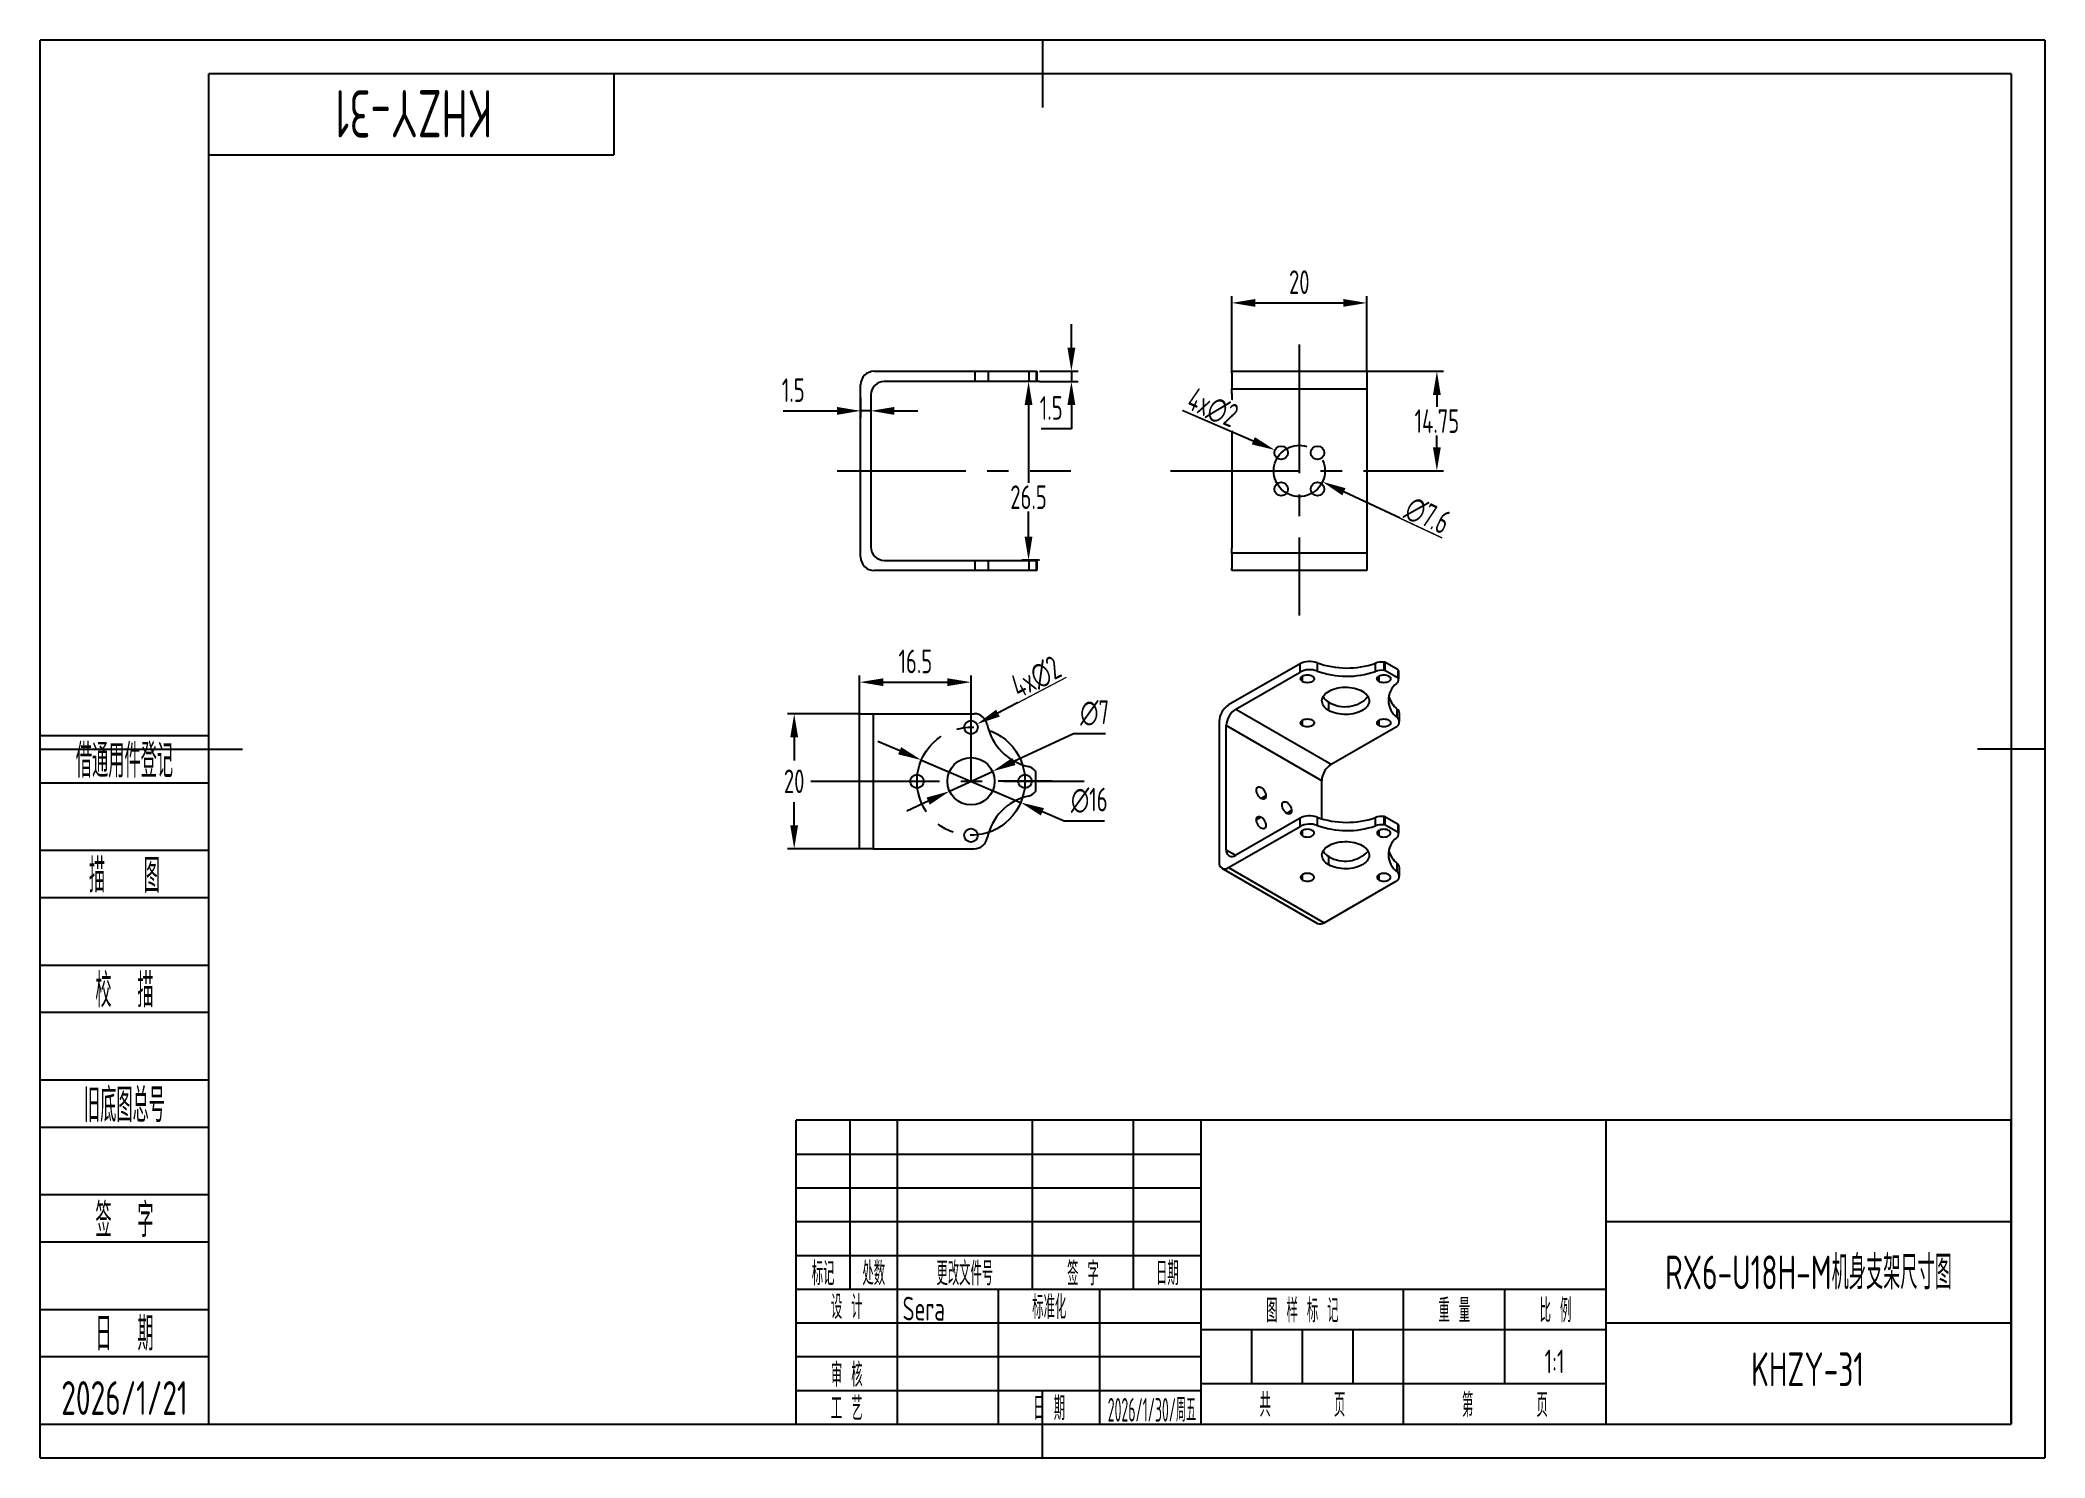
# Model space of a CAD drawing. Header units: millimetres. Extents: x 37 to 334, y 19 to 229.
import ezdxf
from ezdxf.enums import TextEntityAlignment as Align

# ---------------------------------------------------------------- set-up
doc = ezdxf.new("R2010")
doc.units = ezdxf.units.MM
doc.header["$PDSIZE"] = -1
doc.linetypes.add('CENTER2', pattern=[28.575, 19.05, -3.175, 3.175, -3.175])
doc.linetypes.add('CENTERX2', pattern=[20.32, 12.7, -2.54, 2.54, -2.54])
for name, color, linetype in [('1轮廓实线层', 7, 'Continuous'), ('2细线层', 4, 'Continuous'), ('3中心线层', 1, 'CENTER2'), ('6文字层', 3, 'Continuous'), ('7标注层', 4, 'Continuous'), ('图框层', 7, 'Continuous')]:
    doc.layers.add(name, color=color, linetype=linetype)
doc.styles.add('PC_TEXTSTYLE', font='ISOCP.SHX', dxfattribs={"width": 0.707, "bigfont": 'GBCBIG.SHX'})
doc.dimstyles.new('GB_ANGULAR', dxfattribs={"dimtxt": 3.5, "dimasz": 3.5, "dimexe": 1, "dimexo": 0, "dimgap": 1.5, "dimtad": 1, "dimtih": 1, "dimtoh": 1, "dimdsep": 46, "dimtxsty": 'PC_TEXTSTYLE', "dimcen": 0, "dimclrd": 256, "dimclrt": 3, "dimadec": 0, "dimazin": 2, "dimtp": 0.1, "dimtm": 0.1, "dimtfac": 0.71, "dimtdec": 3, "dimtmove": 0, "dimatfit": 3, "dimfxl": 1, "dimtfill": 1, "dimarcsym": 0})

# ---------------------------------------------------------------- blocks, each defined once
blk = doc.blocks.new('ZwmFrameMain_A4^_^无分区图框^_^landscape')
at = {"layer": '1轮廓实线层'}
for p, q in [((123.5, 205), (123.5, 195)), ((0, 0), (0, 200)), ((267, 200), (0, 200)), ((267, 200), (267, 0)), ((-25, 100), (5, 100)), ((272, 100), (262, 100)), ((123.5, -5), (123.5, 5)), ((0, 0), (267, 0))]:
    blk.add_line(p, q, dxfattribs=at)
at = {"layer": '2细线层'}
for p, q in [((-25, -5), (-25, 205)), ((272, 205), (-25, 205)), ((272, 205), (272, -5)), ((-25, -5), (272, -5))]:
    blk.add_line(p, q, dxfattribs=at)
blk = doc.blocks.new('ZwmFrameMain_标题栏1')
at = {"layer": '1轮廓实线层'}
for p, q in [((-180, 0), (-180, 45)), ((0, 45), (-180, 45)), ((-172, 20), (-172, 45)), ((-165, 20), (-165, 45)), ((-145, 20), (-145, 45)), ((-130, 20), (-130, 45)), ((-120, 0), (-120, 45)), ((0, 0), (0, 45)), ((-60, 30), (0, 30)), ((-180, 20), (-60, 20)), ((-165, 0), (-165, 20)), ((-150, 0), (-150, 20)), ((-135, 0), (-135, 20)), ((-60, 15), (0, 15)), ((-180, 0), (0, 0))]:
    blk.add_line(p, q, dxfattribs=at)
at = {"layer": '1轮廓实线层', "color": 7}
for p, q in [((-60, 0), (-60, 45)), ((-180, 25), (-120, 25))]:
    blk.add_line(p, q, dxfattribs=at)
at = {"layer": '2细线层'}
for p, q in [((-180, 40), (-120, 40)), ((-180, 35), (-120, 35)), ((-180, 30), (-120, 30)), ((-90, 0), (-90, 20)), ((-75, 6), (-75, 20)), ((-180, 15), (-120, 15)), ((-120, 14), (-60, 14)), ((-112.5, 6), (-112.5, 14)), ((-105, 6), (-105, 14)), ((-97.5, 6), (-97.5, 14)), ((-180, 10), (-120, 10)), ((-120, 6), (-60, 6)), ((-180, 5), (-120, 5))]:
    blk.add_line(p, q, dxfattribs=at)
at = {"layer": '6文字层', "style": 'PC_TEXTSTYLE', "width": 0.667}
for s, p in [('标记', (-176, 22.5)), ('处数', (-168.5, 22.5)), (' 更改文件号 ', (-155, 22.5)), (' 签 字 ', (-137.5, 22.5)), (' 日期 ', (-125, 22.5)), (' 设 计 ', (-172.5, 17.51)), (' 标准化 ', (-142.5, 17.51)), (' 图 样 标 记 ', (-105, 17)), (' 重 量 ', (-82.5, 17)), (' 比 例 ', (-67.5, 17)), (' 审 核 ', (-172.5, 7.5)), (' 工 艺 ', (-172.5, 2.5)), (' 日 期 ', (-142.5, 2.5)), ('共       页', (-105, 3)), ('第       页', (-75, 3))]:
    blk.add_text(s, height=3.5, dxfattribs=at).set_placement(p, align=Align.MIDDLE)
at = {"layer": '6文字层', "style": 'PC_TEXTSTYLE', "flags": 8}
for tag, height, width, p, p2 in [('企业名称', 5, 3.445461, (-54.29, 34.82), (-5.27, 34.82)), ('产品名称或材料标记', 7, 1.034456, (-113.46, 28.64), (-66.42, 28.64)), ('图样名称', 5, 3.480264, (-54.79, 19.98), (-5.27, 19.98)), ('标准化', 3.5, 1.756036, (-133.83, 15.37), (-120.75, 15.37)), ('审核', 3.5, 2.723972, (-163.99, 5.37), (-150.63, 5.37)), ('重量', 3.5, 2.448074, (-88.46, 7.54), (-76.55, 7.54)), ('比例', 3.5, 2.367734, (-73.35, 7.54), (-61.93, 7.54)), ('图样代号', 5, 3.489916, (-54.79, 5.63), (-5.52, 5.63)), ('工艺', 3.5, 2.851598, (-164.21, 0.37), (-150.89, 0.37)), ('日期', 3.5, 2.733185, (-133.83, 0.37), (-120.75, 0.37)), ('共几页', 3.5, 0.953151, (-108.58, 1.48), (-101.56, 1.48))]:
    blk.add_attdef(tag, text='', height=height, dxfattribs=dict(at, width=width)).set_placement(p, p2, align=Align.FIT)
at = {"layer": '6文字层', "style": 'PC_TEXTSTYLE', "width": 9.901758, "flags": 8}
blk.add_attdef('设计', text='', height=3.5, rotation=359.5768, dxfattribs=at).set_placement((-164.23, 15.37), (-150.37, 15.27), align=Align.FIT)
at = {"layer": '6文字层', "color": 3, "style": 'PC_TEXTSTYLE', "width": 0.96618, "flags": 8}
blk.add_attdef('第几页', text='', height=3.5, dxfattribs=at).set_placement((-78.29, 1.5), (-71.16, 1.5), align=Align.FIT)
at = {"layer": '6文字层', "color": 0, "style": 'PC_TEXTSTYLE', "width": 0.715273, "flags": 8}
blk.add_attdef('图纸张数', text='', height=3.5, dxfattribs=at).set_placement((-2.66, -3.87), (4.46, -3.87), align=Align.FIT)
blk = doc.blocks.new('ZwmFrameMain_图样代号')
at = {"layer": '2细线层', "linetype": 'Continuous'}
for p in [(60, 0), (0, -12)]:
    blk.add_line(p, (60, -12), dxfattribs=at)
at = {"layer": '6文字层', "style": 'PC_TEXTSTYLE', "width": 2.827942}
blk.add_attdef('图样代号', text='', height=7, rotation=180, dxfattribs=at).set_placement((58.24, -2.4), (2.35, -2.4), align=Align.FIT)
blk = doc.blocks.new('ZwmFrameMain_附加栏')
at = {"layer": '2细线层'}
for p, q in [((-25, 102), (0, 102)), ((-25, 95), (0, 95)), ((-25, 85), (0, 85)), ((-25, 78), (0, 78)), ((-25, 68), (0, 68)), ((-25, 61), (0, 61)), ((-25, 51), (0, 51)), ((-25, 44), (0, 44)), ((-25, 34), (0, 34)), ((-25, 27), (0, 27)), ((-25, 17), (0, 17)), ((-25, 10), (0, 10)), ((-25, 0), (0, 0))]:
    blk.add_line(p, q, dxfattribs=at)
at = {"layer": '6文字层', "color": 3, "style": 'PC_TEXTSTYLE'}
for s, width, p in [('借通用件登记', 0.667, (-12.5, 98.5)), ('描   图', 0.6667, (-12.5, 81.5)), ('校  描', 0.667, (-12.5, 64.5)), ('旧底图总号', 0.667, (-12.5, 47.5)), ('签  字', 0.667, (-12.5, 30.5)), ('日  期', 0.667, (-12.49, 13.6))]:
    blk.add_text(s, height=5, dxfattribs=dict(at, width=width)).set_placement(p, align=Align.MIDDLE)
at = {"layer": '6文字层', "style": 'PC_TEXTSTYLE'}
for tag, width, p, p2 in [('借通用件登记', 0.671328, (-23.44, 86.36), (-1.25, 86.36)), ('描图', 2.120922, (-23.44, 69.36), (-1.25, 69.36)), ('校图', 2.149976, (-23.75, 52.06), (-1.25, 52.06)), ('旧底图总号', 0.761452, (-22.84, 35.67), (-1.86, 35.67)), ('签字', 2.026939, (-23.14, 18.37), (-1.56, 18.37)), ('日期', 1.89999, (-22.84, 1.37), (-2.17, 1.37))]:
    blk.add_attdef(tag, text='', height=5, dxfattribs=dict(at, width=width)).set_placement(p, p2, align=Align.FIT)
blk = doc.blocks.new('*D79')
at = {"layer": '7标注层', "color": 0, "lineweight": -2}
for p, q in [((213.11, 179.55), (213.11, 190.68)), ((233.11, 179.55), (233.11, 190.68))]:
    blk.add_line(p, q, dxfattribs=at)
at = {"layer": '7标注层', "lineweight": -2}
blk.add_line((216.61, 189.68), (229.61, 189.68), dxfattribs=at)
at = {"layer": '7标注层'}
for points in [[(216.61, 190.26), (216.61, 189.09), (213.11, 189.68)], [(229.61, 189.09), (229.61, 190.26), (233.11, 189.68)]]:
    blk.add_solid(points, dxfattribs=at)
at = {"layer": 'Defpoints', "color": 0}
for p in [(233.11, 189.68), (213.11, 179.55), (233.11, 179.55)]:
    blk.add_point(p, dxfattribs=at)
at = {"layer": '7标注层', "color": 3, "insert": (223.11, 192.75), "char_height": 3.5, "attachment_point": 5, "style": 'PC_TEXTSTYLE', "bg_fill": 3, "box_fill_scale": 1.1, "bg_fill_color": 257, "bg_fill_transparency": 0}
blk.add_mtext('20', dxfattribs=at)
blk = doc.blocks.new('*D78')
at = {"layer": '7标注层', "color": 0, "lineweight": -2}
for p, q in [((184.62, 178.05), (182, 178.05)), ((184.62, 151.55), (182, 151.55))]:
    blk.add_line(p, q, dxfattribs=at)
at = {"layer": '7标注层', "lineweight": -2}
for p, q in [((183, 174.55), (183, 162.98)), ((183, 155.05), (183, 158.83))]:
    blk.add_line(p, q, dxfattribs=at)
at = {"layer": '7标注层'}
for points in [[(183.58, 174.55), (182.42, 174.55), (183, 178.05)], [(182.42, 155.05), (183.58, 155.05), (183, 151.55)]]:
    blk.add_solid(points, dxfattribs=at)
at = {"layer": 'Defpoints', "color": 0}
for p in [(184.62, 178.05), (183, 151.55), (184.62, 151.55)]:
    blk.add_point(p, dxfattribs=at)
at = {"layer": '7标注层', "color": 3, "insert": (183, 160.9), "char_height": 3.5, "attachment_point": 5, "style": 'PC_TEXTSTYLE', "bg_fill": 3, "box_fill_scale": 1.1, "bg_fill_color": 257, "bg_fill_transparency": 0}
blk.add_mtext('26.5', dxfattribs=at)
blk = doc.blocks.new('*D63')
at = {"layer": '7标注层', "lineweight": -2}
for p, q in [((189.35, 183.05), (189.35, 186.55)), ((189.35, 179.55), (189.35, 178.05)), ((189.35, 174.55), (189.35, 171.05)), ((189.35, 171.05), (184.88, 171.05))]:
    blk.add_line(p, q, dxfattribs=at)
at = {"layer": '7标注层', "color": 0, "lineweight": -2}
for p, q in [((184.62, 179.55), (190.35, 179.55)), ((184.62, 178.05), (190.35, 178.05))]:
    blk.add_line(p, q, dxfattribs=at)
at = {"layer": '7标注层'}
for points in [[(188.76, 183.05), (189.93, 183.05), (189.35, 179.55)], [(189.93, 174.55), (188.76, 174.55), (189.35, 178.05)]]:
    blk.add_solid(points, dxfattribs=at)
at = {"layer": 'Defpoints', "color": 0}
for p in [(184.62, 179.55), (184.62, 178.05), (189.35, 178.05)]:
    blk.add_point(p, dxfattribs=at)
at = {"layer": '7标注层', "color": 3, "insert": (186.36, 174.12), "char_height": 3.5, "attachment_point": 5, "style": 'PC_TEXTSTYLE', "bg_fill": 3, "box_fill_scale": 1.1, "bg_fill_color": 257, "bg_fill_transparency": 0}
blk.add_mtext('1.5', dxfattribs=at)
blk = doc.blocks.new('*D64')
at = {"layer": '7标注层', "color": 0, "lineweight": -2}
for p, q in [((158.12, 175.63), (158.12, 172.69)), ((159.62, 175.63), (159.62, 172.69))]:
    blk.add_line(p, q, dxfattribs=at)
at = {"layer": '7标注层', "lineweight": -2}
for p, q in [((146.66, 173.69), (151.12, 173.69)), ((151.12, 173.69), (154.62, 173.69)), ((159.62, 173.69), (158.12, 173.69)), ((163.12, 173.69), (166.62, 173.69))]:
    blk.add_line(p, q, dxfattribs=at)
at = {"layer": '7标注层'}
for points in [[(154.62, 173.1), (154.62, 174.27), (158.12, 173.69)], [(163.12, 174.27), (163.12, 173.1), (159.62, 173.69)]]:
    blk.add_solid(points, dxfattribs=at)
at = {"layer": 'Defpoints', "color": 0}
for p in [(158.12, 175.63), (159.62, 175.63), (158.12, 173.69)]:
    blk.add_point(p, dxfattribs=at)
at = {"layer": '7标注层', "color": 3, "insert": (148.14, 176.76), "char_height": 3.5, "attachment_point": 5, "style": 'PC_TEXTSTYLE', "bg_fill": 3, "box_fill_scale": 1.1, "bg_fill_color": 257, "bg_fill_transparency": 0}
blk.add_mtext('1.5', dxfattribs=at)
blk = doc.blocks.new('*D65')
at = {"layer": '7标注层', "lineweight": -2}
blk.add_line((244.27, 154.88), (229.72, 161.7), dxfattribs=at)
at = {"layer": '7标注层'}
blk.add_solid([(229.97, 162.23), (229.48, 161.17), (226.55, 163.18)], dxfattribs=at)
at = {"layer": 'Defpoints', "color": 0}
for p in [(219.67, 166.41), (226.55, 163.18)]:
    blk.add_point(p, dxfattribs=at)
at = {"layer": '7标注层', "color": 3, "insert": (242.12, 158.18), "char_height": 3.5, "attachment_point": 5, "rotation": 334.8878, "style": 'PC_TEXTSTYLE', "bg_fill": 3, "box_fill_scale": 1.1, "bg_fill_color": 257, "bg_fill_transparency": 0}
blk.add_mtext('∅7.6', dxfattribs=at)
blk = doc.blocks.new('*D66')
at = {"layer": '7标注层', "lineweight": -2}
blk.add_line((205.8, 173.79), (216.3, 169.26), dxfattribs=at)
at = {"layer": 'Defpoints', "color": 0}
for p in [(219.51, 167.88), (221.35, 167.09)]:
    blk.add_point(p, dxfattribs=at)
at = {"layer": '7标注层', "color": 3, "insert": (210.26, 174.13), "char_height": 3.5, "attachment_point": 5, "rotation": 336.661, "style": 'PC_TEXTSTYLE', "bg_fill": 3, "box_fill_scale": 1.1, "bg_fill_color": 257, "bg_fill_transparency": 0}
blk.add_mtext('4x∅2', dxfattribs=at)
at = {"layer": '7标注层'}
blk.add_solid([(216.06, 168.73), (216.53, 169.8), (219.51, 167.88)], dxfattribs=at)
blk = doc.blocks.new('*D67')
at = {"layer": '7标注层', "color": 0, "lineweight": -2}
for p, q in [((233.11, 179.55), (244.49, 179.55)), ((242.19, 164.8), (244.49, 164.8))]:
    blk.add_line(p, q, dxfattribs=at)
at = {"layer": '7标注层', "lineweight": -2}
for p, q in [((243.49, 176.05), (243.49, 174.25)), ((243.49, 168.3), (243.49, 170.1))]:
    blk.add_line(p, q, dxfattribs=at)
at = {"layer": '7标注层'}
for points in [[(244.07, 176.05), (242.91, 176.05), (243.49, 179.55)], [(242.91, 168.3), (244.07, 168.3), (243.49, 164.8)]]:
    blk.add_solid(points, dxfattribs=at)
at = {"layer": 'Defpoints', "color": 0}
for p in [(233.11, 179.55), (243.49, 179.55), (242.19, 164.8)]:
    blk.add_point(p, dxfattribs=at)
at = {"layer": '7标注层', "color": 3, "insert": (243.49, 172.17), "char_height": 3.5, "attachment_point": 5, "style": 'PC_TEXTSTYLE', "bg_fill": 3, "box_fill_scale": 1.1, "bg_fill_color": 257, "bg_fill_transparency": 0}
blk.add_mtext('14.75', dxfattribs=at)
blk = doc.blocks.new('*D68')
at = {"layer": '7标注层', "lineweight": -2}
blk.add_line((188.59, 134.22), (178.46, 128.91), dxfattribs=at)
at = {"layer": 'Defpoints', "color": 0}
for p in [(173.59, 126.36), (175.36, 127.29)]:
    blk.add_point(p, dxfattribs=at)
at = {"layer": '7标注层', "color": 3, "insert": (184.11, 134.21), "char_height": 3.5, "attachment_point": 5, "rotation": 27.6436, "style": 'PC_TEXTSTYLE', "bg_fill": 3, "box_fill_scale": 1.1, "bg_fill_color": 257, "bg_fill_transparency": 0}
blk.add_mtext('4x∅2', dxfattribs=at)
at = {"layer": '7标注层'}
blk.add_solid([(178.19, 129.43), (178.74, 128.4), (175.36, 127.29)], dxfattribs=at)
blk = doc.blocks.new('*D69')
at = {"layer": '7标注层', "lineweight": -2}
for p, q in [((189.68, 125.86), (180.83, 121.76)), ((194.4, 125.86), (189.68, 125.86)), ((171.3, 117.35), (177.65, 120.29)), ((168.13, 115.89), (164.95, 114.42))]:
    blk.add_line(p, q, dxfattribs=at)
at = {"layer": '7标注层'}
for points in [[(180.59, 122.29), (181.08, 121.23), (177.65, 120.29)], [(168.37, 115.36), (167.88, 116.41), (171.3, 117.35)]]:
    blk.add_solid(points, dxfattribs=at)
at = {"layer": 'Defpoints', "color": 0}
for p in [(177.65, 120.29), (171.3, 117.35)]:
    blk.add_point(p, dxfattribs=at)
at = {"layer": '7标注层', "color": 3, "insert": (192.79, 128.93), "char_height": 3.5, "attachment_point": 5, "style": 'PC_TEXTSTYLE', "bg_fill": 3, "box_fill_scale": 1.1, "bg_fill_color": 257, "bg_fill_transparency": 0}
blk.add_mtext('∅7', dxfattribs=at)
blk = doc.blocks.new('*D74')
at = {"layer": '7标注层', "color": 0, "lineweight": -2}
for p, q in [((158.12, 128.82), (147.28, 128.82)), ((157.98, 108.82), (147.28, 108.82))]:
    blk.add_line(p, q, dxfattribs=at)
at = {"layer": '7标注层', "lineweight": -2}
for p, q in [((148.28, 125.32), (148.28, 121.9)), ((148.28, 112.32), (148.28, 115.75))]:
    blk.add_line(p, q, dxfattribs=at)
at = {"layer": '7标注层'}
for points in [[(148.86, 125.32), (147.7, 125.32), (148.28, 128.82)], [(147.7, 112.32), (148.86, 112.32), (148.28, 108.82)]]:
    blk.add_solid(points, dxfattribs=at)
at = {"layer": 'Defpoints', "color": 0}
for p in [(158.12, 128.82), (148.28, 108.82), (157.98, 108.82)]:
    blk.add_point(p, dxfattribs=at)
at = {"layer": '7标注层', "color": 3, "insert": (148.28, 118.82), "char_height": 3.5, "attachment_point": 5, "style": 'PC_TEXTSTYLE', "bg_fill": 3, "box_fill_scale": 1.1, "bg_fill_color": 257, "bg_fill_transparency": 0}
blk.add_mtext('20', dxfattribs=at)
blk = doc.blocks.new('*D75')
at = {"layer": '7标注层', "color": 0, "lineweight": -2}
for p, q in [((157.98, 128.82), (157.98, 134.5)), ((174.48, 118.82), (174.48, 134.5))]:
    blk.add_line(p, q, dxfattribs=at)
at = {"layer": '7标注层', "lineweight": -2}
blk.add_line((161.48, 133.5), (170.98, 133.5), dxfattribs=at)
at = {"layer": '7标注层'}
for points in [[(161.48, 134.08), (161.48, 132.92), (157.98, 133.5)], [(170.98, 132.92), (170.98, 134.08), (174.48, 133.5)]]:
    blk.add_solid(points, dxfattribs=at)
at = {"layer": 'Defpoints', "color": 0}
for p in [(174.48, 133.5), (157.98, 128.82), (174.48, 118.82)]:
    blk.add_point(p, dxfattribs=at)
at = {"layer": '7标注层', "color": 3, "insert": (166.23, 136.58), "char_height": 3.5, "attachment_point": 5, "style": 'PC_TEXTSTYLE', "bg_fill": 3, "box_fill_scale": 1.1, "bg_fill_color": 257, "bg_fill_transparency": 0}
blk.add_mtext('16.5', dxfattribs=at)
blk = doc.blocks.new('*D76')
at = {"layer": '7标注层', "lineweight": -2}
for p, q in [((163.91, 123.35), (160.69, 124.73)), ((167.12, 121.97), (181.83, 115.68)), ((188.27, 112.92), (185.05, 114.3)), ((194.23, 112.92), (188.27, 112.92))]:
    blk.add_line(p, q, dxfattribs=at)
at = {"layer": '7标注层'}
for points in [[(163.68, 122.81), (164.13, 123.88), (167.12, 121.97)], [(185.28, 114.84), (184.82, 113.76), (181.83, 115.68)]]:
    blk.add_solid(points, dxfattribs=at)
at = {"layer": 'Defpoints', "color": 0}
for p in [(167.12, 121.97), (181.83, 115.68)]:
    blk.add_point(p, dxfattribs=at)
at = {"layer": '7标注层', "color": 3, "insert": (192, 116), "char_height": 3.5, "attachment_point": 5, "style": 'PC_TEXTSTYLE', "bg_fill": 3, "box_fill_scale": 1.1, "bg_fill_color": 257, "bg_fill_transparency": 0}
blk.add_mtext('∅16', dxfattribs=at)

msp = doc.modelspace()

# ---------------------------------------------------------------- linework, layer by layer
at = {"color": 7, "linetype": 'Continuous', "lineweight": 25}
for p, q in [((213.114, 176.959), (233.114, 176.959)), ((213.114, 176.252), (213.114, 176.959)), ((213.114, 176.252), (213.114, 153.338)), ((233.114, 176.959), (233.114, 176.252)), ((233.114, 176.252), (233.114, 153.338)), ((213.114, 152.631), (213.114, 153.338)), ((233.114, 152.631), (213.114, 152.631)), ((213.114, 152.631), (213.114, 150.338)), ((233.114, 153.338), (233.114, 152.631)), ((233.114, 152.631), (233.114, 150.338)), ((213.114, 150.045), (213.114, 150.338)), ((233.114, 150.045), (213.114, 150.045)), ((233.114, 150.338), (233.114, 150.045)), ((223.217, 136.227), (212.645, 130.123)), ((213.706, 129.511), (223.217, 135.002)), ((223.217, 135.002), (223.217, 136.227)), ((225.735, 136.373), (225.735, 135.148)), ((234.388, 135.083), (234.388, 136.308)), ((235.659, 135.252), (235.659, 136.477)), ((235.779, 136.444), (235.779, 135.219)), ((237.736, 135.314), (235.779, 136.444)), ((237.736, 134.089), (235.779, 135.219)), ((237.736, 134.089), (237.736, 135.314)), ((237.793, 135.245), (237.793, 134.02)), ((237.805, 133.898), (237.805, 135.123)), ((213.706, 129.511), (227.848, 121.347)), ((227.494, 129.307), (227.494, 130.532)), ((237.613, 128.291), (237.613, 129.516)), ((237.945, 127.654), (237.945, 128.879)), ((211.231, 127.674), (211.231, 106.852)), ((212.291, 108.689), (212.291, 127.061)), ((226.434, 118.897), (212.291, 127.061)), ((227.848, 121.347), (237.359, 126.838)), ((226.434, 113.272), (226.434, 118.897)), ((223.217, 113.363), (213.706, 107.873)), ((223.217, 112.139), (223.217, 113.363)), ((225.735, 113.51), (225.735, 112.285)), ((234.388, 112.22), (234.388, 113.445)), ((235.659, 112.389), (235.659, 113.614)), ((235.779, 113.581), (235.779, 112.356)), ((235.779, 113.581), (237.736, 112.451)), ((212.645, 106.036), (223.217, 112.139)), ((237.736, 111.226), (235.779, 112.356)), ((237.736, 111.226), (237.736, 112.451)), ((237.793, 112.382), (237.793, 111.157)), ((237.805, 111.035), (237.805, 112.26)), ((227.494, 106.444), (227.494, 107.669)), ((211.645, 105.937), (225.787, 97.772)), ((212.645, 106.036), (226.787, 97.871)), ((226.787, 97.871), (237.359, 103.975)), ((237.613, 105.428), (237.613, 106.653)), ((237.945, 104.791), (237.945, 106.016))]:
    msp.add_line(p, q, dxfattribs=at)
at = {"color": 8, "linetype": 'Continuous', "lineweight": 25}
for p, q in [((223.605, 133.593), (223.605, 134.409)), ((234.919, 133.593), (234.919, 134.409)), ((223.605, 127.062), (223.605, 127.878)), ((234.919, 127.062), (234.919, 127.878)), ((218.17, 116.676), (217.462, 116.268)), ((217.463, 113.513), (216.755, 113.104)), ((221.97, 114.482), (221.262, 114.074)), ((223.605, 110.73), (223.605, 111.546)), ((234.919, 110.73), (234.919, 111.546)), ((212.291, 108.689), (213.706, 107.873)), ((223.605, 104.199), (223.605, 105.015)), ((234.919, 104.199), (234.919, 105.015))]:
    msp.add_line(p, q, dxfattribs=at)
at = {"color": 7, "linetype": 'Continuous', "lineweight": 25, "flags": 128}
for points in [[(223.605, 133.593), (223.481, 133.68), (223.388, 133.78), (223.332, 133.889), (223.312, 134.001), (223.332, 134.114), (223.388, 134.222), (223.481, 134.322), (223.605, 134.409), (223.757, 134.481), (223.93, 134.535), (224.117, 134.567), (224.312, 134.579), (224.507, 134.567), (224.695, 134.535), (224.868, 134.481), (225.019, 134.409)], [(225.019, 134.409), (225.144, 134.322), (225.236, 134.222), (225.293, 134.114), (225.312, 134.001), (225.293, 133.889), (225.236, 133.78), (225.144, 133.68), (225.019, 133.593), (224.868, 133.521), (224.695, 133.468), (224.507, 133.435), (224.312, 133.424), (224.117, 133.435), (223.93, 133.468), (223.757, 133.521), (223.605, 133.593)], [(234.919, 133.593), (234.795, 133.68), (234.702, 133.78), (234.645, 133.889), (234.626, 134.001), (234.645, 134.114), (234.702, 134.222), (234.795, 134.322), (234.919, 134.409), (235.07, 134.481), (235.243, 134.535), (235.431, 134.567), (235.626, 134.579), (235.821, 134.567), (236.009, 134.535), (236.182, 134.481), (236.333, 134.409)], [(236.333, 134.409), (236.457, 134.322), (236.55, 134.222), (236.607, 134.114), (236.626, 134.001), (236.607, 133.889), (236.55, 133.78), (236.457, 133.68), (236.333, 133.593), (236.182, 133.521), (236.009, 133.468), (235.821, 133.435), (235.626, 133.424), (235.431, 133.435), (235.243, 133.468), (235.07, 133.521), (234.919, 133.593)], [(237.793, 135.245), (237.804, 135.149), (237.805, 135.123)], [(227.494, 129.307), (227.257, 129.459), (227.047, 129.624), (226.867, 129.8), (226.719, 129.986), (226.604, 130.18), (226.524, 130.379), (226.479, 130.582), (226.47, 130.787), (226.497, 130.991), (226.56, 131.192), (226.657, 131.389), (226.789, 131.579), (226.953, 131.761), (227.148, 131.931), (227.372, 132.09), (227.623, 132.235), (227.898, 132.364), (228.194, 132.477), (228.508, 132.572), (228.837, 132.647), (229.178, 132.704), (229.527, 132.74), (229.88, 132.755), (230.235, 132.75), (230.587, 132.724), (230.932, 132.678), (231.267, 132.612), (231.59, 132.526), (231.895, 132.423), (232.181, 132.302), (232.444, 132.164)], [(232.444, 132.164), (232.682, 132.012), (232.892, 131.847), (233.071, 131.671), (233.219, 131.485), (233.334, 131.291), (233.414, 131.092), (233.459, 130.889), (233.468, 130.684), (233.441, 130.48), (233.379, 130.279), (233.281, 130.082), (233.149, 129.892), (232.985, 129.711), (232.79, 129.54), (232.566, 129.381), (232.315, 129.236), (232.041, 129.107), (231.745, 128.994), (231.43, 128.9), (231.101, 128.824), (230.76, 128.767), (230.411, 128.731), (230.058, 128.716), (229.703, 128.721), (229.352, 128.747), (229.006, 128.793), (228.671, 128.859), (228.349, 128.945), (228.043, 129.049), (227.757, 129.17), (227.494, 129.307)], [(223.605, 127.062), (223.481, 127.149), (223.388, 127.249), (223.332, 127.357), (223.312, 127.47), (223.332, 127.583), (223.388, 127.691), (223.481, 127.791), (223.605, 127.878), (223.757, 127.95), (223.93, 128.003), (224.117, 128.036), (224.312, 128.047), (224.507, 128.036), (224.695, 128.003), (224.868, 127.95), (225.019, 127.878)], [(225.019, 127.878), (225.144, 127.791), (225.236, 127.691), (225.293, 127.583), (225.312, 127.47), (225.293, 127.357), (225.236, 127.249), (225.144, 127.149), (225.019, 127.062), (224.868, 126.99), (224.695, 126.937), (224.507, 126.904), (224.312, 126.893), (224.117, 126.904), (223.93, 126.937), (223.757, 126.99), (223.605, 127.062)], [(234.919, 127.062), (234.795, 127.149), (234.702, 127.249), (234.645, 127.357), (234.626, 127.47), (234.645, 127.583), (234.702, 127.691), (234.795, 127.791), (234.919, 127.878), (235.07, 127.95), (235.243, 128.003), (235.431, 128.036), (235.626, 128.047), (235.821, 128.036), (236.009, 128.003), (236.182, 127.95), (236.333, 127.878)], [(236.333, 127.878), (236.457, 127.791), (236.55, 127.691), (236.607, 127.583), (236.626, 127.47), (236.607, 127.357), (236.55, 127.249), (236.457, 127.149), (236.333, 127.062), (236.182, 126.99), (236.009, 126.937), (235.821, 126.904), (235.626, 126.893), (235.431, 126.904), (235.243, 126.937), (235.07, 126.99), (234.919, 127.062)], [(216.755, 117.492), (216.769, 117.644), (216.809, 117.774), (216.875, 117.877), (216.963, 117.95), (217.07, 117.99), (217.192, 117.995), (217.325, 117.965), (217.463, 117.901), (217.6, 117.805), (217.733, 117.682), (217.855, 117.536), (217.963, 117.373), (218.05, 117.198), (218.116, 117.02), (218.156, 116.843), (218.17, 116.676)], [(218.17, 116.676), (218.156, 116.525), (218.116, 116.395), (218.05, 116.291), (217.963, 116.218), (217.855, 116.179), (217.733, 116.174), (217.6, 116.204), (217.463, 116.268), (217.325, 116.363), (217.192, 116.486), (217.07, 116.632), (216.963, 116.796), (216.875, 116.97), (216.809, 117.149), (216.769, 117.325), (216.755, 117.492)], [(217.463, 111.88), (217.325, 111.975), (217.192, 112.098), (217.07, 112.244), (216.963, 112.407), (216.875, 112.582), (216.809, 112.761), (216.769, 112.937), (216.755, 113.104), (216.769, 113.256), (216.809, 113.386), (216.875, 113.489), (216.963, 113.562), (217.07, 113.602), (217.192, 113.607), (217.325, 113.577), (217.463, 113.513)], [(217.463, 113.513), (217.6, 113.417), (217.733, 113.294), (217.855, 113.148), (217.963, 112.985), (218.05, 112.81), (218.116, 112.631), (218.156, 112.455), (218.17, 112.288), (218.156, 112.136), (218.116, 112.007), (218.05, 111.903), (217.963, 111.83), (217.855, 111.79), (217.733, 111.786), (217.6, 111.816), (217.463, 111.88)], [(220.555, 115.299), (220.569, 115.45), (220.609, 115.58), (220.675, 115.684), (220.763, 115.757), (220.87, 115.796), (220.992, 115.801), (221.125, 115.771), (221.263, 115.707), (221.4, 115.612), (221.533, 115.489), (221.655, 115.343), (221.763, 115.179), (221.85, 115.005), (221.916, 114.826), (221.956, 114.649), (221.97, 114.482)], [(221.97, 114.482), (221.956, 114.331), (221.916, 114.201), (221.85, 114.098), (221.763, 114.025), (221.655, 113.985), (221.533, 113.98), (221.4, 114.01), (221.263, 114.074), (221.125, 114.169), (220.992, 114.292), (220.87, 114.438), (220.763, 114.602), (220.675, 114.776), (220.609, 114.955), (220.569, 115.132), (220.555, 115.299)], [(225.019, 111.546), (224.868, 111.618), (224.695, 111.671), (224.507, 111.704), (224.312, 111.715), (224.117, 111.704), (223.93, 111.671), (223.757, 111.618), (223.605, 111.546), (223.481, 111.459), (223.388, 111.359), (223.332, 111.251), (223.312, 111.138), (223.332, 111.025), (223.388, 110.917), (223.481, 110.817), (223.605, 110.73)], [(223.605, 110.73), (223.757, 110.658), (223.93, 110.605), (224.117, 110.572), (224.312, 110.561), (224.507, 110.572), (224.695, 110.605), (224.868, 110.658), (225.019, 110.73), (225.144, 110.817), (225.236, 110.917), (225.293, 111.025), (225.312, 111.138), (225.293, 111.251), (225.236, 111.359), (225.144, 111.459), (225.019, 111.546)], [(227.494, 106.444), (227.257, 106.596), (227.047, 106.761), (226.867, 106.937), (226.719, 107.123), (226.604, 107.317), (226.524, 107.516), (226.479, 107.719), (226.47, 107.924), (226.497, 108.128), (226.56, 108.329), (226.657, 108.526), (226.789, 108.716), (226.953, 108.897), (227.148, 109.068), (227.372, 109.227), (227.623, 109.372), (227.898, 109.501), (228.194, 109.614), (228.508, 109.708), (228.837, 109.784), (229.178, 109.841), (229.527, 109.877), (229.88, 109.892), (230.235, 109.887), (230.587, 109.861), (230.932, 109.815), (231.267, 109.749), (231.59, 109.663), (231.895, 109.56), (232.181, 109.438), (232.444, 109.301)], [(236.333, 111.546), (236.182, 111.618), (236.009, 111.671), (235.821, 111.704), (235.626, 111.715), (235.431, 111.704), (235.243, 111.671), (235.07, 111.618), (234.919, 111.546), (234.795, 111.459), (234.702, 111.359), (234.645, 111.251), (234.626, 111.138), (234.645, 111.025), (234.702, 110.917), (234.795, 110.817), (234.919, 110.73)], [(234.919, 110.73), (235.07, 110.658), (235.243, 110.605), (235.431, 110.572), (235.626, 110.561), (235.821, 110.572), (236.009, 110.605), (236.182, 110.658), (236.333, 110.73), (236.457, 110.817), (236.55, 110.917), (236.607, 111.025), (236.626, 111.138), (236.607, 111.251), (236.55, 111.359), (236.457, 111.459), (236.333, 111.546)], [(237.793, 112.382), (237.804, 112.286), (237.805, 112.26)], [(232.444, 109.301), (232.682, 109.149), (232.892, 108.984), (233.071, 108.808), (233.219, 108.622), (233.334, 108.428), (233.414, 108.229), (233.459, 108.026), (233.468, 107.821), (233.441, 107.617), (233.379, 107.416), (233.281, 107.219), (233.149, 107.029), (232.985, 106.847), (232.79, 106.677), (232.566, 106.518), (232.315, 106.373), (232.041, 106.244), (231.745, 106.131), (231.43, 106.036), (231.101, 105.961), (230.76, 105.904), (230.411, 105.868), (230.058, 105.853), (229.703, 105.858), (229.352, 105.884), (229.006, 105.93), (228.671, 105.996), (228.349, 106.082), (228.043, 106.185), (227.757, 106.307), (227.494, 106.444)], [(225.019, 105.015), (224.868, 105.087), (224.695, 105.14), (224.507, 105.173), (224.312, 105.184), (224.117, 105.173), (223.93, 105.14), (223.757, 105.087), (223.605, 105.015), (223.481, 104.928), (223.388, 104.828), (223.332, 104.719), (223.312, 104.607), (223.332, 104.494), (223.388, 104.386), (223.481, 104.286), (223.605, 104.199)], [(223.605, 104.199), (223.757, 104.127), (223.93, 104.073), (224.117, 104.041), (224.312, 104.03), (224.507, 104.041), (224.695, 104.073), (224.868, 104.127), (225.019, 104.199), (225.144, 104.286), (225.236, 104.386), (225.293, 104.494), (225.312, 104.607), (225.293, 104.719), (225.236, 104.828), (225.144, 104.928), (225.019, 105.015)], [(236.333, 105.015), (236.182, 105.087), (236.009, 105.14), (235.821, 105.173), (235.626, 105.184), (235.431, 105.173), (235.243, 105.14), (235.07, 105.087), (234.919, 105.015), (234.795, 104.928), (234.702, 104.828), (234.645, 104.719), (234.626, 104.607), (234.645, 104.494), (234.702, 104.386), (234.795, 104.286), (234.919, 104.199)], [(234.919, 104.199), (235.07, 104.127), (235.243, 104.073), (235.431, 104.041), (235.626, 104.03), (235.821, 104.041), (236.009, 104.073), (236.182, 104.127), (236.333, 104.199), (236.457, 104.286), (236.55, 104.386), (236.607, 104.494), (236.626, 104.607), (236.607, 104.719), (236.55, 104.828), (236.457, 104.928), (236.333, 105.015)]]:
    msp.add_lwpolyline(points, dxfattribs=at)
at = {"color": 7, "linetype": 'Continuous', "lineweight": 25}
for centre in [(220.427, 167.482), (225.801, 167.482), (220.427, 162.108), (225.801, 162.108)]:
    msp.add_circle(centre, 1, dxfattribs=at)
for centre, radius, start, end in [((224.641, 133.457), 3.115, 69.44893, 117.21297), ((224.641, 132.232), 3.115, 69.44893, 117.21297), ((230.153, 148.589), 12.99, 250.11552, 289.025), ((230.153, 147.361), 12.988, 250.11157, 289.02895), ((235.439, 133.262), 3.222, 86.09972, 109.04716), ((235.439, 132.037), 3.222, 86.09972, 109.04716), ((235.647, 136.199), 0.278, 61.624, 87.54807), ((235.647, 134.974), 0.278, 61.624, 87.54807), ((236.998, 133.912), 0.803, 308.78831, 7.71198), ((237.689, 135.217), 0.108, 15.03608, 64.16608), ((237.689, 133.992), 0.108, 15.03608, 64.16608), ((228.519, 132.473), 2.195, 210.83642, 242.18205), ((229.895, 134.532), 4.665, 239.02983, 316.96501), ((239.457, 130.832), 3.139, 128.55003, 234.02858), ((240.021, 132.456), 3.8, 195.32363, 230.68254), ((214.289, 127.541), 3.061, 122.48735, 177.51265), ((215.35, 126.929), 3.061, 122.48735, 177.51265), ((237.073, 127.637), 0.849, 289.72864, 50.45859), ((237.105, 128.846), 0.84, 2.22478, 52.82433), ((229.492, 118.765), 3.061, 122.48713, 177.51287), ((224.641, 110.594), 3.115, 69.44893, 117.21297), ((230.153, 125.726), 12.99, 250.11552, 289.025), ((235.439, 110.399), 3.222, 86.09972, 109.04716), ((235.647, 113.336), 0.278, 61.624, 87.54807), ((224.641, 109.369), 3.115, 69.44893, 117.21297), ((230.153, 124.498), 12.988, 250.11157, 289.02895), ((235.439, 109.174), 3.222, 86.09972, 109.04716), ((235.647, 112.111), 0.278, 61.624, 87.54807), ((239.457, 107.968), 3.139, 128.55003, 234.02858), ((236.998, 111.049), 0.803, 308.78831, 7.71198), ((237.689, 112.354), 0.108, 15.03608, 64.16608), ((237.689, 111.129), 0.108, 15.03608, 64.16608), ((213.158, 108.556), 0.876, 171.27016, 308.71909), ((228.548, 109.641), 2.237, 211.13466, 241.88381), ((229.899, 111.636), 4.639, 238.77257, 317.22227), ((240.021, 109.593), 3.8, 195.32363, 230.68254), ((212.097, 106.719), 0.876, 171.27016, 308.71909), ((237.073, 104.774), 0.849, 289.72864, 50.45859), ((237.105, 105.983), 0.84, 2.22478, 52.82433), ((226.202, 98.679), 0.997, 245.38656, 305.9239)]:
    msp.add_arc(centre, radius, start, end, dxfattribs=at)
at = {"layer": '1轮廓实线层', "color": 7, "linetype": 'Continuous', "lineweight": 25}
for p, q in [((175.076, 178.045), (175.076, 179.545)), ((175.076, 179.545), (177.036, 179.545)), ((161.625, 151.545), (175.076, 151.545)), ((175.076, 150.045), (175.076, 151.545)), ((175.076, 150.045), (160.125, 150.045)), ((177.036, 150.045), (175.076, 150.045)), ((183.075, 150.045), (177.036, 150.045)), ((184.18, 150.045), (183.075, 150.045)), ((184.225, 150.045), (184.18, 150.045)), ((159.978, 108.825), (174.93, 108.825))]:
    msp.add_line(p, q, dxfattribs=at)
msp.add_circle((174.478, 110.825), 1, dxfattribs=at)
for centre, start, end in [((160.125, 152.045), 180, 270), ((161.625, 153.545), 180, 270), ((174.93, 110.825), 270, 348.48589)]:
    msp.add_arc(centre, 2, start, end, dxfattribs=at)
at = {"layer": '3中心线层'}
for p, q in [((154.654, 164.795), (189.264, 164.795)), ((204.038, 164.795), (242.19, 164.795)), ((150.734, 118.825), (191.222, 118.825)), ((186.478, 118.825), (178.478, 118.825))]:
    msp.add_line(p, q, dxfattribs=at)
msp.add_circle((223.114, 164.795), 3.8, dxfattribs=at)
at = {"layer": '3中心线层', "linetype": 'CENTERX2'}
msp.add_circle((174.478, 118.825), 8, dxfattribs=at)

# ---------------------------------------------------------------- block references
at = {"layer": '图框层'}
msp.add_blockref('ZwmFrameMain_A4^_^无分区图框^_^landscape', (61.567, 23.603), dxfattribs=at)
ref = msp.add_blockref('ZwmFrameMain_图样代号', (61.567, 223.603), dxfattribs=at)
ref.add_attrib('图样代号', 'KHZY-31', dxfattribs={"layer": '6文字层', "height": 7, "rotation": 180, "style": 'PC_TEXTSTYLE', "width": 0.707}).set_placement((91.86, 221.2), align=Align.CENTER)
ref = msp.add_blockref('ZwmFrameMain_附加栏', (61.567, 23.603), dxfattribs=at)
ref.add_attrib('日期', '2026/1/21', dxfattribs={"layer": '6文字层', "height": 5, "style": 'PC_TEXTSTYLE', "width": 0.707}).set_placement((49.066, 24.977), align=Align.CENTER)
ref = msp.add_blockref('ZwmFrameMain_标题栏1', (328.567, 23.603), dxfattribs=at)
ref.add_attrib('设计', 'Sera', (164.338, 38.975), dxfattribs={"layer": '6文字层', "height": 3.5, "rotation": 359.57685, "style": 'PC_TEXTSTYLE', "width": 0.707})
ref.add_attrib('日期', '2026/1/30/周五', dxfattribs={"layer": '6文字层', "height": 3.5, "style": 'PC_TEXTSTYLE', "width": 0.455817}).set_placement((194.732, 23.975), (207.815, 23.975), align=Align.FIT)
ref.add_attrib('图样名称', 'RX6-U18H-M机身支架尺寸图', dxfattribs={"layer": '6文字层', "height": 5, "style": 'PC_TEXTSTYLE', "width": 0.707}).set_placement((298.54, 43.581), align=Align.CENTER)
ref.add_attrib('图样代号', 'KHZY-31', dxfattribs={"layer": '6文字层', "height": 5, "style": 'PC_TEXTSTYLE', "width": 0.707}).set_placement((298.417, 29.234), align=Align.CENTER)
ref.add_attrib('比例', '1:1', dxfattribs={"layer": '6文字层', "height": 3.5, "style": 'PC_TEXTSTYLE', "width": 0.707}).set_placement((260.926, 31.146), align=Align.CENTER)

# ---------------------------------------------------------------- next in the draw order: dimensions: what is measured, and where the dimension line sits
at = {"layer": '7标注层'}
dim = msp.add_linear_dim(base=(233.114, 189.678), p1=(213.114, 179.545), p2=(233.114, 179.545), dimstyle='GB_ANGULAR', dxfattribs=at)
dim.commit()
dim.dimension.update_dxf_attribs({"geometry": '*D79', "text_midpoint": (223.114, 192.755)})
dim = msp.add_linear_dim(base=(158.125, 173.687), p1=(159.625, 175.631), p2=(158.125, 175.631), dimstyle='GB_ANGULAR', dxfattribs=at)
dim.commit()
dim.dimension.update_dxf_attribs({"geometry": '*D64', "text_midpoint": (148.14, 173.687), "dimtype": 160})
dim = msp.add_linear_dim(base=(183.001, 151.545), p1=(184.625, 178.045), p2=(184.625, 151.545), angle=90, dimstyle='GB_ANGULAR', override={"dimgap": 0.5, "dimtad": 1, "dimdec": 2, "dimlfac": 1, "dimpost": '<>', "dimse1": 0, "dimse2": 0, "dimsd1": 0, "dimsd2": 0, "dimtol": 0, "dimlim": 0, "dimtp": 0, "dimtm": 0, "dimtdec": 3, "dimtofl": 1, "dimtvp": 0.1}, dxfattribs=at)
dim.commit()
dim.dimension.update_dxf_attribs({"geometry": '*D78', "text_midpoint": (183.001, 160.901), "dimtype": 160})
dim = msp.add_diameter_dim_2p(p1=(173.592, 126.361), p2=(175.364, 127.289), text='4x<>', dimstyle='GB_ANGULAR', override={"dimgap": 0.5, "dimtad": 1, "dimtih": 0, "dimtoh": 0, "dimdec": 2, "dimlfac": 1, "dimpost": '', "dimcen": 0, "dimse1": 0, "dimse2": 0, "dimsd1": 0, "dimsd2": 0, "dimtix": 0, "dimtofl": 0, "dimatfit": 3, "dimtvp": 0.1}, dxfattribs=at)
dim.commit()
dim.dimension.update_dxf_attribs({"geometry": '*D68', "text_midpoint": (184.185, 131.908), "dimtype": 163})
dim = msp.add_linear_dim(base=(148.281, 108.825), p1=(158.125, 128.825), p2=(157.978, 108.825), angle=90, dimstyle='GB_ANGULAR', dxfattribs=at)
dim.commit()
dim.dimension.update_dxf_attribs({"geometry": '*D74', "text_midpoint": (148.281, 118.825)})

# ---------------------------------------------------------------- next in the draw order: linework, layer by layer
at = {"color": 7, "linetype": 'Continuous', "lineweight": 25}
for p, q in [((213.114, 179.545), (233.114, 179.545)), ((213.114, 179.252), (213.114, 179.545)), ((213.114, 179.252), (213.114, 176.959)), ((233.114, 179.545), (233.114, 179.252)), ((233.114, 179.252), (233.114, 176.959))]:
    msp.add_line(p, q, dxfattribs=at)
at = {"layer": '1轮廓实线层', "color": 7, "linetype": 'Continuous', "lineweight": 25}
for p, q in [((160.125, 179.545), (175.076, 179.545)), ((177.036, 179.545), (177.036, 178.045)), ((158.125, 152.045), (158.125, 177.545)), ((159.625, 176.045), (159.625, 153.545)), ((175.076, 178.045), (161.625, 178.045)), ((177.036, 178.045), (175.076, 178.045)), ((175.076, 151.545), (177.036, 151.545)), ((177.036, 151.545), (177.036, 150.045)), ((177.036, 151.545), (183.075, 151.545)), ((183.075, 150.045), (183.075, 151.545)), ((183.075, 151.545), (184.18, 151.545)), ((184.18, 150.045), (184.18, 151.545)), ((184.18, 151.545), (184.225, 151.545)), ((184.225, 151.545), (184.225, 150.045)), ((159.978, 108.825), (157.978, 108.825))]:
    msp.add_line(p, q, dxfattribs=at)
for centre in [(160.125, 177.545), (161.625, 176.045)]:
    msp.add_arc(centre, 2, 90, 180, dxfattribs=at)
at = {"layer": '3中心线层'}
msp.add_line((223.114, 183.513), (223.114, 143.392), dxfattribs=at)

# ---------------------------------------------------------------- next in the draw order: dimensions: what is measured, and where the dimension line sits
at = {"layer": '7标注层'}
dim = msp.add_linear_dim(base=(189.345, 178.045), p1=(184.625, 179.545), p2=(184.625, 178.045), angle=90, dimstyle='GB_ANGULAR', dxfattribs=at)
dim.commit()
dim.dimension.update_dxf_attribs({"geometry": '*D63', "text_midpoint": (186.361, 174.12)})
dim = msp.add_diameter_dim_2p(p1=(171.302, 117.355), p2=(177.655, 120.294), dimstyle='GB_ANGULAR', dxfattribs=at)
dim.commit()
dim.dimension.update_dxf_attribs({"geometry": '*D69', "text_midpoint": (189.683, 125.86), "dimtype": 163})

# ---------------------------------------------------------------- next in the draw order: linework, layer by layer
at = {"layer": '1轮廓实线层', "color": 7, "linetype": 'Continuous', "lineweight": 25}
for p, q in [((177.036, 179.545), (183.075, 179.545)), ((183.075, 178.045), (183.075, 179.545)), ((183.075, 179.545), (184.18, 179.545)), ((184.18, 178.045), (184.18, 179.545)), ((184.18, 179.545), (184.225, 179.545)), ((184.225, 179.545), (184.225, 178.045)), ((183.075, 178.045), (177.036, 178.045)), ((184.18, 178.045), (183.075, 178.045)), ((184.225, 178.045), (184.18, 178.045)), ((184.078, 117.441), (184.078, 120.208))]:
    msp.add_line(p, q, dxfattribs=at)
msp.add_circle((182.478, 118.825), 1, dxfattribs=at)
for centre, radius, start, end in [((184.728, 128.821), 8, 191.51411, 256.99712), ((182.478, 119.077), 2, 38.94244, 76.99712), ((183.878, 120.208), 0.2, 0, 38.94244), ((184.728, 108.828), 8, 103.00288, 168.48589), ((182.478, 118.572), 2, 283.00288, 321.05756), ((183.878, 117.441), 0.2, 321.05756, 0)]:
    msp.add_arc(centre, radius, start, end, dxfattribs=at)

# ---------------------------------------------------------------- next in the draw order: dimensions: what is measured, and where the dimension line sits
at = {"layer": '7标注层'}
dim = msp.add_diameter_dim_2p(p1=(219.673, 166.408), p2=(226.555, 163.183), dimstyle='GB_ANGULAR', override={"dimgap": 0.5, "dimtad": 1, "dimtih": 0, "dimtoh": 0, "dimdec": 2, "dimlfac": 1, "dimpost": '', "dimcen": 0, "dimse1": 0, "dimse2": 0, "dimsd1": 0, "dimsd2": 0, "dimtix": 0, "dimtofl": 0, "dimatfit": 3, "dimtvp": 0.1}, dxfattribs=at)
dim.commit()
dim.dimension.update_dxf_attribs({"geometry": '*D65', "text_midpoint": (241.242, 156.299), "dimtype": 163})
dim = msp.add_linear_dim(base=(174.478, 133.501), p1=(157.978, 128.825), p2=(174.478, 118.825), dimstyle='GB_ANGULAR', dxfattribs=at)
dim.commit()
dim.dimension.update_dxf_attribs({"geometry": '*D75', "text_midpoint": (166.228, 136.576)})

# ---------------------------------------------------------------- next in the draw order: linework, layer by layer
at = {"layer": '1轮廓实线层', "color": 7, "linetype": 'Continuous', "lineweight": 25}
for p, q in [((157.978, 108.825), (157.978, 128.825)), ((157.978, 128.825), (159.978, 128.825)), ((159.978, 128.825), (159.978, 108.825)), ((159.978, 128.825), (174.93, 128.825))]:
    msp.add_line(p, q, dxfattribs=at)
for centre, radius in [((174.478, 126.825), 1), ((174.478, 118.825), 3.5), ((166.478, 118.825), 1)]:
    msp.add_circle(centre, radius, dxfattribs=at)
msp.add_arc((174.93, 126.825), 2, 11.51411, 90, dxfattribs=at)

# ---------------------------------------------------------------- next in the draw order: dimensions: what is measured, and where the dimension line sits
at = {"layer": '7标注层'}
dim = msp.add_diameter_dim_2p(p1=(221.345, 167.086), p2=(219.509, 167.878), text='4x<>', dimstyle='GB_ANGULAR', override={"dimgap": 0.5, "dimtad": 1, "dimtih": 0, "dimtoh": 0, "dimdec": 2, "dimlfac": 1, "dimpost": '', "dimcen": 0, "dimse1": 0, "dimse2": 0, "dimsd1": 0, "dimsd2": 0, "dimtix": 0, "dimtofl": 0, "dimatfit": 3, "dimtvp": 0.1}, dxfattribs=at)
dim.commit()
dim.dimension.update_dxf_attribs({"geometry": '*D66', "text_midpoint": (216.508, 169.173), "dimtype": 163})
dim = msp.add_linear_dim(base=(243.49, 179.545), p1=(242.19, 164.795), p2=(233.114, 179.545), angle=90, dimstyle='GB_ANGULAR', override={"dimgap": 0.5, "dimtad": 1, "dimjust": 0, "dimdec": 2, "dimlfac": 1, "dimpost": '<>', "dimse1": 0, "dimse2": 0, "dimsd1": 0, "dimsd2": 0, "dimtol": 0, "dimlim": 0, "dimtp": 0.02, "dimtm": 0.02, "dimtdec": 3, "dimtofl": 1, "dimtvp": 0.1}, dxfattribs=at)
dim.commit()
dim.dimension.update_dxf_attribs({"geometry": '*D67', "text_midpoint": (243.49, 172.17)})

# ---------------------------------------------------------------- next in the draw order: dimensions: what is measured, and where the dimension line sits
dim = msp.add_diameter_dim_2p(p1=(167.123, 121.972), p2=(181.833, 115.678), dimstyle='GB_ANGULAR', dxfattribs=at)
dim.commit()
dim.dimension.update_dxf_attribs({"geometry": '*D76', "text_midpoint": (187.354, 113.316), "dimtype": 163})

doc.saveas('drawing.dxf')
